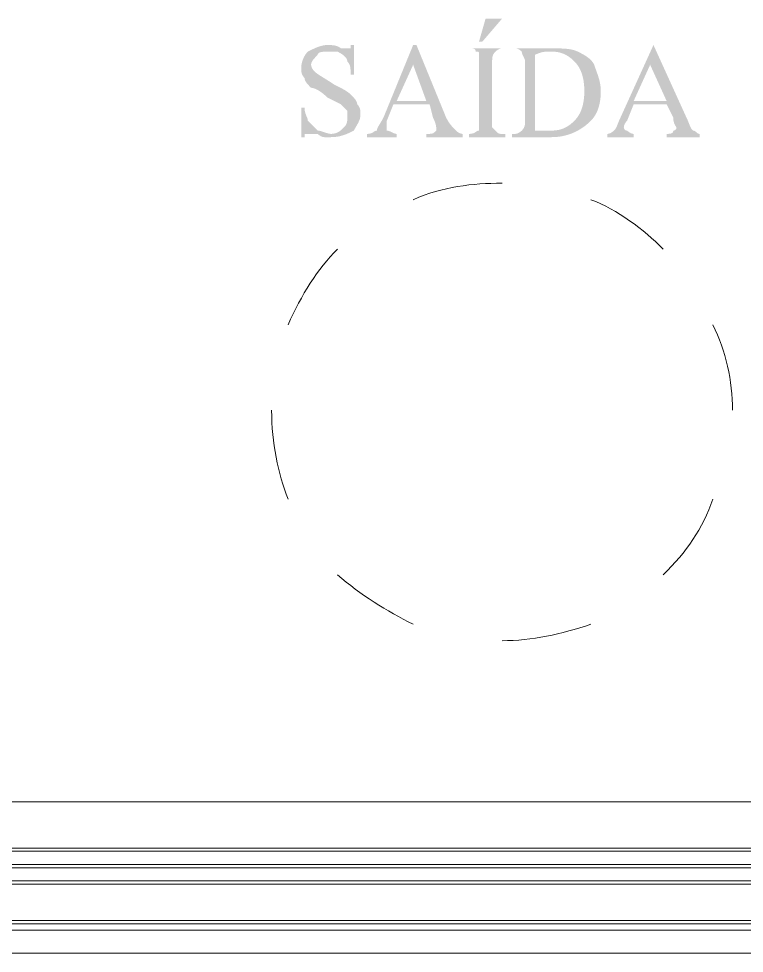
# Model space of a CAD drawing. Header units: metres. Extents: x 2999 to 3164, y 1641 to 1678.
# Drawn here: x 3008.6971 to 3009.0392, y 1655.2108 to 1655.6516 of the extents above; entities that cross this region are included whole.
import ezdxf

# ---------------------------------------------------------------- set-up
doc = ezdxf.new("R2010")
doc.units = ezdxf.units.M

msp = doc.modelspace()

# ---------------------------------------------------------------- hatches: boundary and pattern name
at = {"true_color": 0x000007}
h = msp.add_hatch(color=7, dxfattribs=at)
h.paths.add_polyline_path([(3008.85511, 1655.63919), (3008.85511, 1655.62522), (3008.85356, 1655.62522), (3008.85356, 1655.62522), (3008.85356, 1655.6256), (3008.85356, 1655.62596), (3008.85355, 1655.62631), (3008.85355, 1655.62665), (3008.85354, 1655.62697), (3008.85353, 1655.62728), (3008.85352, 1655.62758), (3008.8535, 1655.62786), (3008.85347, 1655.62814), (3008.85344, 1655.6284), (3008.85341, 1655.62866), (3008.85336, 1655.62891), (3008.85331, 1655.62914), (3008.85325, 1655.62938), (3008.85318, 1655.6296), (3008.8531, 1655.62982), (3008.85301, 1655.63003), (3008.8529, 1655.63024), (3008.85279, 1655.63044), (3008.85266, 1655.63064), (3008.85252, 1655.63084), (3008.85236, 1655.63104), (3008.85219, 1655.63123), (3008.852, 1655.63143), (3008.852, 1655.63143), (3008.852, 1655.63162), (3008.85197, 1655.63182), (3008.85193, 1655.63201), (3008.85188, 1655.6322), (3008.8518, 1655.6324), (3008.85171, 1655.63259), (3008.85161, 1655.63279), (3008.85149, 1655.63298), (3008.85135, 1655.63317), (3008.8512, 1655.63337), (3008.85103, 1655.63356), (3008.85084, 1655.63376), (3008.85064, 1655.63395), (3008.85042, 1655.63414), (3008.85019, 1655.63434), (3008.84994, 1655.63453), (3008.84967, 1655.63473), (3008.84939, 1655.63492), (3008.84909, 1655.63511), (3008.84877, 1655.63531), (3008.84844, 1655.6355), (3008.84809, 1655.6357), (3008.84773, 1655.63589), (3008.84735, 1655.63608), (3008.84716, 1655.63608), (3008.84696, 1655.63608), (3008.84677, 1655.63608), (3008.84657, 1655.63608), (3008.84638, 1655.63608), (3008.84619, 1655.63608), (3008.84599, 1655.63608), (3008.8458, 1655.63608), (3008.8456, 1655.63608), (3008.84541, 1655.63608), (3008.84522, 1655.63608), (3008.84502, 1655.63608), (3008.84483, 1655.63608), (3008.84463, 1655.63608), (3008.84444, 1655.63608), (3008.84425, 1655.63608), (3008.84405, 1655.63608), (3008.84386, 1655.63608), (3008.84366, 1655.63608), (3008.84347, 1655.63608), (3008.84328, 1655.63608), (3008.84308, 1655.63608), (3008.84289, 1655.63608), (3008.84269, 1655.63608), (3008.84249, 1655.63608), (3008.84228, 1655.63608), (3008.84205, 1655.63608), (3008.84181, 1655.63608), (3008.84156, 1655.63607), (3008.84131, 1655.63606), (3008.84105, 1655.63604), (3008.8408, 1655.63603), (3008.84054, 1655.636), (3008.84028, 1655.63597), (3008.84003, 1655.63593), (3008.83978, 1655.63589), (3008.83955, 1655.63584), (3008.83932, 1655.63578), (3008.8391, 1655.6357), (3008.8389, 1655.63562), (3008.83871, 1655.63553), (3008.83855, 1655.63543), (3008.8384, 1655.63531), (3008.83827, 1655.63519), (3008.83817, 1655.63504), (3008.8381, 1655.63489), (3008.83805, 1655.63472), (3008.83804, 1655.63453), (3008.83784, 1655.63434), (3008.83765, 1655.63414), (3008.83746, 1655.63395), (3008.83727, 1655.63376), (3008.83708, 1655.63356), (3008.8369, 1655.63337), (3008.83672, 1655.63317), (3008.83654, 1655.63298), (3008.83637, 1655.63279), (3008.83621, 1655.63259), (3008.83605, 1655.6324), (3008.8359, 1655.6322), (3008.83576, 1655.63201), (3008.83563, 1655.63182), (3008.83551, 1655.63162), (3008.83539, 1655.63143), (3008.83529, 1655.63123), (3008.8352, 1655.63104), (3008.83512, 1655.63085), (3008.83506, 1655.63065), (3008.835, 1655.63046), (3008.83496, 1655.63026), (3008.83494, 1655.63007), (3008.83493, 1655.62988), (3008.83493, 1655.62987), (3008.83493, 1655.62984), (3008.83494, 1655.62981), (3008.83494, 1655.62975), (3008.83495, 1655.62969), (3008.83496, 1655.62961), (3008.83497, 1655.62952), (3008.83499, 1655.62942), (3008.83502, 1655.6293), (3008.83505, 1655.62918), (3008.83508, 1655.62905), (3008.83513, 1655.62891), (3008.83518, 1655.62876), (3008.83524, 1655.6286), (3008.83531, 1655.62844), (3008.83539, 1655.62827), (3008.83549, 1655.62809), (3008.83559, 1655.62791), (3008.8357, 1655.62773), (3008.83583, 1655.62754), (3008.83597, 1655.62735), (3008.83613, 1655.62716), (3008.8363, 1655.62697), (3008.83649, 1655.62677), (3008.83669, 1655.62658), (3008.83691, 1655.62638), (3008.83714, 1655.62619), (3008.83739, 1655.62599), (3008.83766, 1655.62579), (3008.83794, 1655.62558), (3008.83824, 1655.62538), (3008.83855, 1655.62516), (3008.83889, 1655.62494), (3008.83923, 1655.62472), (3008.8396, 1655.62449), (3008.83998, 1655.62425), (3008.84037, 1655.624), (3008.84079, 1655.62375), (3008.84121, 1655.62348), (3008.84166, 1655.62321), (3008.84212, 1655.62292), (3008.8426, 1655.62262), (3008.84309, 1655.62232), (3008.8436, 1655.62199), (3008.84412, 1655.62166), (3008.84467, 1655.62131), (3008.84522, 1655.62094), (3008.8458, 1655.62056), (3008.84618, 1655.62037), (3008.84657, 1655.62018), (3008.84696, 1655.61998), (3008.84734, 1655.61979), (3008.84772, 1655.61959), (3008.8481, 1655.6194), (3008.84847, 1655.61921), (3008.84884, 1655.61901), (3008.84921, 1655.61882), (3008.84956, 1655.61862), (3008.84992, 1655.61843), (3008.85026, 1655.61824), (3008.85059, 1655.61804), (3008.85092, 1655.61785), (3008.85124, 1655.61765), (3008.85155, 1655.61746), (3008.85184, 1655.61727), (3008.85213, 1655.61707), (3008.8524, 1655.61688), (3008.85266, 1655.61668), (3008.85291, 1655.61649), (3008.85314, 1655.6163), (3008.85335, 1655.6161), (3008.85356, 1655.61591), (3008.85375, 1655.61571), (3008.85394, 1655.61552), (3008.85414, 1655.61533), (3008.85433, 1655.61513), (3008.85451, 1655.61494), (3008.8547, 1655.61474), (3008.85488, 1655.61455), (3008.85505, 1655.61436), (3008.85522, 1655.61416), (3008.85538, 1655.61397), (3008.85554, 1655.61377), (3008.85569, 1655.61358), (3008.85583, 1655.61339), (3008.85596, 1655.61319), (3008.85609, 1655.613), (3008.8562, 1655.6128), (3008.8563, 1655.61261), (3008.85639, 1655.61242), (3008.85647, 1655.61222), (3008.85654, 1655.61203), (3008.85659, 1655.61183), (3008.85663, 1655.61164), (3008.85665, 1655.61145), (3008.85666, 1655.61125), (3008.85685, 1655.61106), (3008.85702, 1655.61086), (3008.85717, 1655.61067), (3008.85731, 1655.61048), (3008.85744, 1655.61028), (3008.85756, 1655.61009), (3008.85766, 1655.60989), (3008.85775, 1655.6097), (3008.85783, 1655.60951), (3008.8579, 1655.60931), (3008.85797, 1655.60912), (3008.85802, 1655.60892), (3008.85806, 1655.60873), (3008.8581, 1655.60854), (3008.85813, 1655.60834), (3008.85816, 1655.60815), (3008.85817, 1655.60795), (3008.85819, 1655.60776), (3008.8582, 1655.60757), (3008.85821, 1655.60737), (3008.85821, 1655.60718), (3008.85821, 1655.60698), (3008.85821, 1655.60679), (3008.85821, 1655.6066), (3008.8582, 1655.60622), (3008.85818, 1655.60585), (3008.85814, 1655.6055), (3008.85809, 1655.60516), (3008.85802, 1655.60483), (3008.85795, 1655.60451), (3008.85786, 1655.6042), (3008.85775, 1655.60389), (3008.85764, 1655.6036), (3008.85752, 1655.6033), (3008.85738, 1655.60301), (3008.85724, 1655.60272), (3008.85709, 1655.60243), (3008.85694, 1655.60213), (3008.85677, 1655.60184), (3008.8566, 1655.60154), (3008.85643, 1655.60123), (3008.85625, 1655.60092), (3008.85606, 1655.6006), (3008.85588, 1655.60027), (3008.85569, 1655.59993), (3008.8555, 1655.59958), (3008.8553, 1655.59922), (3008.85511, 1655.59884), (3008.85472, 1655.59864), (3008.85433, 1655.59845), (3008.85394, 1655.59826), (3008.85355, 1655.59807), (3008.85315, 1655.59788), (3008.85276, 1655.5977), (3008.85235, 1655.59752), (3008.85195, 1655.59734), (3008.85154, 1655.59717), (3008.85112, 1655.59701), (3008.85069, 1655.59685), (3008.85026, 1655.5967), (3008.84982, 1655.59656), (3008.84937, 1655.59643), (3008.84891, 1655.59631), (3008.84844, 1655.59619), (3008.84796, 1655.59609), (3008.84747, 1655.596), (3008.84697, 1655.59592), (3008.84645, 1655.59585), (3008.84592, 1655.5958), (3008.84538, 1655.59576), (3008.84482, 1655.59574), (3008.84425, 1655.59573), (3008.84424, 1655.59573), (3008.84421, 1655.59573), (3008.84418, 1655.59573), (3008.84412, 1655.59573), (3008.84406, 1655.59573), (3008.84398, 1655.59573), (3008.84389, 1655.59573), (3008.84379, 1655.59573), (3008.84367, 1655.59573), (3008.84355, 1655.59573), (3008.84342, 1655.59573), (3008.84328, 1655.59573), (3008.84313, 1655.59573), (3008.84297, 1655.59573), (3008.84281, 1655.59573), (3008.84264, 1655.59573), (3008.84246, 1655.59573), (3008.84228, 1655.59573), (3008.8421, 1655.59573), (3008.84191, 1655.59573), (3008.84172, 1655.59573), (3008.84153, 1655.59573), (3008.84134, 1655.59573), (3008.84114, 1655.59573), (3008.84113, 1655.59573), (3008.84111, 1655.59573), (3008.84107, 1655.59574), (3008.84102, 1655.59574), (3008.84095, 1655.59575), (3008.84087, 1655.59576), (3008.84078, 1655.59577), (3008.84068, 1655.59579), (3008.84057, 1655.59581), (3008.84045, 1655.59584), (3008.84031, 1655.59588), (3008.84017, 1655.59593), (3008.84002, 1655.59598), (3008.83987, 1655.59604), (3008.8397, 1655.59611), (3008.83953, 1655.59619), (3008.83936, 1655.59628), (3008.83918, 1655.59639), (3008.83899, 1655.5965), (3008.83881, 1655.59663), (3008.83862, 1655.59677), (3008.83842, 1655.59693), (3008.83823, 1655.5971), (3008.83804, 1655.59728), (3008.83767, 1655.59728), (3008.83732, 1655.59728), (3008.83701, 1655.59728), (3008.83672, 1655.59728), (3008.83646, 1655.59728), (3008.83622, 1655.59728), (3008.836, 1655.59728), (3008.8358, 1655.59728), (3008.83561, 1655.59728), (3008.83544, 1655.59728), (3008.83528, 1655.59728), (3008.83513, 1655.59728), (3008.83499, 1655.59728), (3008.83485, 1655.59728), (3008.83472, 1655.59728), (3008.83459, 1655.59728), (3008.83446, 1655.59728), (3008.83433, 1655.59728), (3008.83419, 1655.59728), (3008.83405, 1655.59728), (3008.8339, 1655.59728), (3008.83374, 1655.59728), (3008.83357, 1655.59728), (3008.83338, 1655.59728), (3008.83338, 1655.59728), (3008.83338, 1655.59728), (3008.83338, 1655.59728), (3008.83337, 1655.59728), (3008.83337, 1655.59728), (3008.83336, 1655.59728), (3008.83334, 1655.59728), (3008.83332, 1655.59728), (3008.8333, 1655.59728), (3008.83327, 1655.59728), (3008.83323, 1655.59728), (3008.83319, 1655.59728), (3008.83313, 1655.59728), (3008.83307, 1655.59728), (3008.833, 1655.59728), (3008.83292, 1655.59728), (3008.83283, 1655.59728), (3008.83273, 1655.59728), (3008.83261, 1655.59728), (3008.83248, 1655.59728), (3008.83234, 1655.59728), (3008.83219, 1655.59728), (3008.83202, 1655.59728), (3008.83183, 1655.59728), (3008.83183, 1655.59728), (3008.83183, 1655.59725), (3008.83183, 1655.59722), (3008.83183, 1655.59717), (3008.83183, 1655.59711), (3008.83183, 1655.59704), (3008.83183, 1655.59697), (3008.83183, 1655.59688), (3008.83183, 1655.59679), (3008.83183, 1655.5967), (3008.83183, 1655.59661), (3008.83183, 1655.59651), (3008.83183, 1655.59641), (3008.83183, 1655.59632), (3008.83183, 1655.59622), (3008.83183, 1655.59613), (3008.83183, 1655.59605), (3008.83183, 1655.59598), (3008.83183, 1655.59591), (3008.83183, 1655.59585), (3008.83183, 1655.5958), (3008.83183, 1655.59576), (3008.83183, 1655.59574), (3008.83183, 1655.59573), (3008.83028, 1655.59573), (3008.83028, 1655.6097), (3008.83183, 1655.6097), (3008.83183, 1655.6097), (3008.83184, 1655.60932), (3008.83186, 1655.60896), (3008.8319, 1655.60861), (3008.83194, 1655.60827), (3008.832, 1655.60795), (3008.83207, 1655.60764), (3008.83215, 1655.60734), (3008.83223, 1655.60706), (3008.83232, 1655.60678), (3008.83241, 1655.60652), (3008.83251, 1655.60626), (3008.83261, 1655.60601), (3008.8327, 1655.60578), (3008.8328, 1655.60554), (3008.83289, 1655.60532), (3008.83298, 1655.6051), (3008.83306, 1655.60489), (3008.83314, 1655.60468), (3008.83321, 1655.60448), (3008.83327, 1655.60428), (3008.83331, 1655.60408), (3008.83335, 1655.60388), (3008.83337, 1655.60369), (3008.83338, 1655.60349), (3008.83338, 1655.60349), (3008.83358, 1655.6033), (3008.83377, 1655.6031), (3008.83396, 1655.60291), (3008.83416, 1655.60272), (3008.83435, 1655.60252), (3008.83455, 1655.60233), (3008.83474, 1655.60213), (3008.83493, 1655.60194), (3008.83513, 1655.60175), (3008.83532, 1655.60155), (3008.83552, 1655.60136), (3008.83571, 1655.60116), (3008.8359, 1655.60097), (3008.8361, 1655.60078), (3008.83629, 1655.60058), (3008.83649, 1655.60039), (3008.83668, 1655.60019), (3008.83687, 1655.6), (3008.83707, 1655.59981), (3008.83726, 1655.59961), (3008.83746, 1655.59942), (3008.83765, 1655.59922), (3008.83784, 1655.59903), (3008.83804, 1655.59884), (3008.83824, 1655.59883), (3008.83846, 1655.59881), (3008.83869, 1655.59877), (3008.83893, 1655.59872), (3008.83918, 1655.59866), (3008.83944, 1655.59859), (3008.83971, 1655.59852), (3008.83999, 1655.59843), (3008.84027, 1655.59835), (3008.84056, 1655.59825), (3008.84085, 1655.59816), (3008.84114, 1655.59806), (3008.84143, 1655.59796), (3008.84172, 1655.59787), (3008.84201, 1655.59778), (3008.84229, 1655.59769), (3008.84257, 1655.5976), (3008.84284, 1655.59753), (3008.8431, 1655.59746), (3008.84335, 1655.5974), (3008.8436, 1655.59735), (3008.84383, 1655.59732), (3008.84404, 1655.59729), (3008.84425, 1655.59728), (3008.84463, 1655.59729), (3008.84499, 1655.59732), (3008.84534, 1655.59735), (3008.84567, 1655.59741), (3008.846, 1655.59747), (3008.84631, 1655.59755), (3008.8466, 1655.59764), (3008.84689, 1655.59774), (3008.84716, 1655.59786), (3008.84743, 1655.59798), (3008.84768, 1655.59811), (3008.84793, 1655.59825), (3008.84817, 1655.5984), (3008.8484, 1655.59856), (3008.84863, 1655.59872), (3008.84884, 1655.59889), (3008.84906, 1655.59907), (3008.84926, 1655.59925), (3008.84947, 1655.59943), (3008.84967, 1655.59962), (3008.84987, 1655.59981), (3008.85006, 1655.6), (3008.85026, 1655.60019), (3008.85045, 1655.60039), (3008.85064, 1655.60058), (3008.85081, 1655.60078), (3008.85097, 1655.60097), (3008.85111, 1655.60116), (3008.85123, 1655.60136), (3008.85135, 1655.60155), (3008.85145, 1655.60175), (3008.85155, 1655.60194), (3008.85163, 1655.60213), (3008.8517, 1655.60233), (3008.85176, 1655.60252), (3008.85181, 1655.60272), (3008.85186, 1655.60291), (3008.85189, 1655.6031), (3008.85192, 1655.6033), (3008.85195, 1655.60349), (3008.85197, 1655.60369), (3008.85198, 1655.60388), (3008.85199, 1655.60407), (3008.852, 1655.60427), (3008.852, 1655.60446), (3008.852, 1655.60466), (3008.852, 1655.60485), (3008.852, 1655.60504), (3008.852, 1655.60523), (3008.852, 1655.6054), (3008.852, 1655.60556), (3008.852, 1655.60571), (3008.852, 1655.60584), (3008.852, 1655.60597), (3008.852, 1655.60608), (3008.852, 1655.60619), (3008.852, 1655.6063), (3008.852, 1655.6064), (3008.852, 1655.6065), (3008.852, 1655.6066), (3008.852, 1655.60669), (3008.852, 1655.60679), (3008.852, 1655.60689), (3008.852, 1655.607), (3008.852, 1655.60711), (3008.852, 1655.60723), (3008.852, 1655.60735), (3008.852, 1655.60749), (3008.852, 1655.60763), (3008.852, 1655.60779), (3008.852, 1655.60796), (3008.852, 1655.60815), (3008.85182, 1655.60833), (3008.85165, 1655.60851), (3008.85149, 1655.60866), (3008.85134, 1655.60881), (3008.85121, 1655.60894), (3008.85108, 1655.60907), (3008.85097, 1655.60919), (3008.85086, 1655.6093), (3008.85075, 1655.6094), (3008.85065, 1655.6095), (3008.85055, 1655.6096), (3008.85045, 1655.6097), (3008.85036, 1655.6098), (3008.85026, 1655.6099), (3008.85016, 1655.61), (3008.85005, 1655.6101), (3008.84994, 1655.61021), (3008.84982, 1655.61033), (3008.8497, 1655.61046), (3008.84956, 1655.61059), (3008.84942, 1655.61074), (3008.84926, 1655.61089), (3008.84909, 1655.61107), (3008.8489, 1655.61125), (3008.84889, 1655.61126), (3008.84884, 1655.61128), (3008.84876, 1655.61132), (3008.84866, 1655.61137), (3008.84852, 1655.61144), (3008.84837, 1655.61152), (3008.84819, 1655.61161), (3008.84798, 1655.61171), (3008.84776, 1655.61182), (3008.84751, 1655.61195), (3008.84724, 1655.61208), (3008.84696, 1655.61222), (3008.84666, 1655.61237), (3008.84635, 1655.61253), (3008.84602, 1655.61269), (3008.84568, 1655.61286), (3008.84533, 1655.61304), (3008.84497, 1655.61322), (3008.84461, 1655.6134), (3008.84423, 1655.61359), (3008.84385, 1655.61378), (3008.84347, 1655.61397), (3008.84308, 1655.61416), (3008.84269, 1655.61436), (3008.84231, 1655.61474), (3008.84192, 1655.6151), (3008.84153, 1655.61545), (3008.84115, 1655.61578), (3008.84077, 1655.61609), (3008.84039, 1655.61639), (3008.84002, 1655.61668), (3008.83965, 1655.61694), (3008.83928, 1655.61719), (3008.83893, 1655.61743), (3008.83857, 1655.61765), (3008.83823, 1655.61785), (3008.8379, 1655.61803), (3008.83757, 1655.6182), (3008.83725, 1655.61836), (3008.83695, 1655.61849), (3008.83665, 1655.61862), (3008.83636, 1655.61872), (3008.83609, 1655.61881), (3008.83583, 1655.61888), (3008.83559, 1655.61894), (3008.83535, 1655.61898), (3008.83514, 1655.619), (3008.83493, 1655.61901), (3008.83474, 1655.61921), (3008.83455, 1655.6194), (3008.83435, 1655.61959), (3008.83416, 1655.61979), (3008.83398, 1655.61998), (3008.83379, 1655.62018), (3008.83361, 1655.62037), (3008.83344, 1655.62056), (3008.83327, 1655.62076), (3008.83311, 1655.62095), (3008.83295, 1655.62115), (3008.8328, 1655.62134), (3008.83266, 1655.62153), (3008.83253, 1655.62173), (3008.8324, 1655.62192), (3008.83229, 1655.62212), (3008.83219, 1655.62231), (3008.8321, 1655.6225), (3008.83202, 1655.6227), (3008.83195, 1655.62289), (3008.8319, 1655.62309), (3008.83186, 1655.62328), (3008.83184, 1655.62347), (3008.83183, 1655.62367), (3008.83164, 1655.62386), (3008.83147, 1655.62406), (3008.83132, 1655.62425), (3008.83118, 1655.62444), (3008.83105, 1655.62464), (3008.83093, 1655.62483), (3008.83083, 1655.62503), (3008.83074, 1655.62522), (3008.83066, 1655.62541), (3008.83059, 1655.62561), (3008.83052, 1655.6258), (3008.83047, 1655.626), (3008.83043, 1655.62619), (3008.83039, 1655.62638), (3008.83036, 1655.62658), (3008.83034, 1655.62677), (3008.83032, 1655.62697), (3008.8303, 1655.62716), (3008.83029, 1655.62735), (3008.83028, 1655.62755), (3008.83028, 1655.62774), (3008.83028, 1655.62794), (3008.83028, 1655.62813), (3008.83028, 1655.62832), (3008.83029, 1655.62871), (3008.83031, 1655.6291), (3008.83035, 1655.62948), (3008.8304, 1655.62987), (3008.83047, 1655.63025), (3008.83054, 1655.63063), (3008.83064, 1655.631), (3008.83074, 1655.63137), (3008.83085, 1655.63173), (3008.83097, 1655.63209), (3008.83111, 1655.63244), (3008.83125, 1655.63279), (3008.8314, 1655.63312), (3008.83155, 1655.63345), (3008.83172, 1655.63376), (3008.83189, 1655.63407), (3008.83206, 1655.63437), (3008.83224, 1655.63465), (3008.83243, 1655.63493), (3008.83261, 1655.63519), (3008.8328, 1655.63543), (3008.83299, 1655.63566), (3008.83319, 1655.63588), (3008.83338, 1655.63608), (3008.83377, 1655.63628), (3008.83416, 1655.63647), (3008.83455, 1655.63666), (3008.83493, 1655.63685), (3008.83532, 1655.63704), (3008.83571, 1655.63722), (3008.8361, 1655.6374), (3008.83649, 1655.63758), (3008.83687, 1655.63775), (3008.83726, 1655.63791), (3008.83765, 1655.63807), (3008.83804, 1655.63822), (3008.83843, 1655.63836), (3008.83881, 1655.63849), (3008.8392, 1655.63861), (3008.83959, 1655.63873), (3008.83998, 1655.63883), (3008.84037, 1655.63892), (3008.84075, 1655.639), (3008.84114, 1655.63906), (3008.84153, 1655.63912), (3008.84192, 1655.63916), (3008.84231, 1655.63918), (3008.84269, 1655.63919), (3008.8429, 1655.63919), (3008.84311, 1655.63919), (3008.84334, 1655.63918), (3008.84358, 1655.63918), (3008.84384, 1655.63917), (3008.8441, 1655.63916), (3008.84437, 1655.63915), (3008.84465, 1655.63913), (3008.84493, 1655.63911), (3008.84522, 1655.63907), (3008.84551, 1655.63904), (3008.8458, 1655.63899), (3008.84609, 1655.63894), (3008.84638, 1655.63888), (3008.84666, 1655.63881), (3008.84695, 1655.63873), (3008.84722, 1655.63864), (3008.84749, 1655.63853), (3008.84776, 1655.63842), (3008.84801, 1655.63829), (3008.84825, 1655.63815), (3008.84848, 1655.63799), (3008.8487, 1655.63782), (3008.8489, 1655.63764), (3008.84909, 1655.63764), (3008.84929, 1655.63764), (3008.84948, 1655.63764), (3008.84967, 1655.63764), (3008.84986, 1655.63764), (3008.85004, 1655.63764), (3008.85022, 1655.63764), (3008.8504, 1655.63764), (3008.85057, 1655.63764), (3008.85073, 1655.63764), (3008.85089, 1655.63764), (3008.85103, 1655.63764), (3008.85118, 1655.63764), (3008.85131, 1655.63764), (3008.85143, 1655.63764), (3008.85155, 1655.63764), (3008.85165, 1655.63764), (3008.85174, 1655.63764), (3008.85182, 1655.63764), (3008.85188, 1655.63764), (3008.85194, 1655.63764), (3008.85197, 1655.63764), (3008.852, 1655.63764), (3008.852, 1655.63764), (3008.85201, 1655.63764), (3008.85204, 1655.63764), (3008.85207, 1655.63764), (3008.85212, 1655.63764), (3008.85218, 1655.63764), (3008.85225, 1655.63764), (3008.85232, 1655.63764), (3008.85241, 1655.63764), (3008.8525, 1655.63764), (3008.85259, 1655.63764), (3008.85268, 1655.63764), (3008.85278, 1655.63764), (3008.85288, 1655.63764), (3008.85297, 1655.63764), (3008.85307, 1655.63764), (3008.85315, 1655.63764), (3008.85324, 1655.63764), (3008.85331, 1655.63764), (3008.85338, 1655.63764), (3008.85344, 1655.63764), (3008.85349, 1655.63764), (3008.85353, 1655.63764), (3008.85355, 1655.63764), (3008.85356, 1655.63764), (3008.85356, 1655.63764), (3008.85356, 1655.63764), (3008.85356, 1655.63764), (3008.85356, 1655.63764), (3008.85356, 1655.63765), (3008.85356, 1655.63766), (3008.85356, 1655.63767), (3008.85356, 1655.63769), (3008.85356, 1655.63772), (3008.85356, 1655.63775), (3008.85356, 1655.63778), (3008.85356, 1655.63783), (3008.85356, 1655.63788), (3008.85356, 1655.63794), (3008.85356, 1655.63801), (3008.85356, 1655.63809), (3008.85356, 1655.63819), (3008.85356, 1655.63829), (3008.85356, 1655.63841), (3008.85356, 1655.63853), (3008.85356, 1655.63867), (3008.85356, 1655.63883), (3008.85356, 1655.639), (3008.85356, 1655.63919), (3008.85511, 1655.63919), (3008.85356, 1655.63919)])
h.paths.add_polyline_path([(3008.8908, 1655.61125), (3008.87373, 1655.61125), (3008.87063, 1655.60349), (3008.87063, 1655.60349), (3008.87063, 1655.6033), (3008.87063, 1655.60311), (3008.87063, 1655.60291), (3008.87063, 1655.60272), (3008.87063, 1655.60254), (3008.87063, 1655.60235), (3008.87063, 1655.60217), (3008.87063, 1655.602), (3008.87063, 1655.60183), (3008.87063, 1655.60166), (3008.87063, 1655.60151), (3008.87063, 1655.60136), (3008.87063, 1655.60122), (3008.87063, 1655.60108), (3008.87063, 1655.60096), (3008.87063, 1655.60085), (3008.87063, 1655.60075), (3008.87063, 1655.60066), (3008.87063, 1655.60058), (3008.87063, 1655.60051), (3008.87063, 1655.60046), (3008.87063, 1655.60042), (3008.87063, 1655.6004), (3008.87063, 1655.60039), (3008.87063, 1655.60039), (3008.87063, 1655.60038), (3008.87063, 1655.60036), (3008.87063, 1655.60032), (3008.87063, 1655.60027), (3008.87063, 1655.60021), (3008.87063, 1655.60015), (3008.87063, 1655.60007), (3008.87063, 1655.59999), (3008.87063, 1655.5999), (3008.87063, 1655.5998), (3008.87063, 1655.59971), (3008.87063, 1655.59961), (3008.87063, 1655.59952), (3008.87063, 1655.59942), (3008.87063, 1655.59933), (3008.87063, 1655.59924), (3008.87063, 1655.59916), (3008.87063, 1655.59908), (3008.87063, 1655.59901), (3008.87063, 1655.59895), (3008.87063, 1655.5989), (3008.87063, 1655.59887), (3008.87063, 1655.59884), (3008.87063, 1655.59884), (3008.87082, 1655.59883), (3008.87102, 1655.59881), (3008.87121, 1655.59877), (3008.8714, 1655.59872), (3008.8716, 1655.59866), (3008.87179, 1655.59859), (3008.87199, 1655.59852), (3008.87218, 1655.59843), (3008.87237, 1655.59835), (3008.87257, 1655.59825), (3008.87276, 1655.59816), (3008.87296, 1655.59806), (3008.87315, 1655.59796), (3008.87334, 1655.59787), (3008.87354, 1655.59778), (3008.87373, 1655.59769), (3008.87393, 1655.5976), (3008.87412, 1655.59753), (3008.87431, 1655.59746), (3008.87451, 1655.5974), (3008.8747, 1655.59735), (3008.8749, 1655.59732), (3008.87509, 1655.59729), (3008.87528, 1655.59728), (3008.87528, 1655.59573), (3008.86132, 1655.59573), (3008.86132, 1655.59728), (3008.86132, 1655.59728), (3008.86169, 1655.59729), (3008.86203, 1655.59732), (3008.86234, 1655.59735), (3008.86263, 1655.5974), (3008.86289, 1655.59746), (3008.86314, 1655.59753), (3008.86336, 1655.5976), (3008.86356, 1655.59769), (3008.86374, 1655.59778), (3008.86392, 1655.59787), (3008.86408, 1655.59796), (3008.86423, 1655.59806), (3008.86437, 1655.59816), (3008.8645, 1655.59825), (3008.86464, 1655.59835), (3008.86477, 1655.59843), (3008.86489, 1655.59852), (3008.86503, 1655.59859), (3008.86516, 1655.59866), (3008.8653, 1655.59872), (3008.86545, 1655.59877), (3008.86561, 1655.59881), (3008.86579, 1655.59883), (3008.86597, 1655.59884), (3008.86597, 1655.59884), (3008.86598, 1655.59903), (3008.866, 1655.59923), (3008.86604, 1655.59942), (3008.86609, 1655.59962), (3008.86616, 1655.59982), (3008.86624, 1655.60002), (3008.86633, 1655.60023), (3008.86643, 1655.60045), (3008.86655, 1655.60066), (3008.86667, 1655.60089), (3008.8668, 1655.60112), (3008.86694, 1655.60136), (3008.86709, 1655.60161), (3008.86725, 1655.60186), (3008.86741, 1655.60213), (3008.86758, 1655.6024), (3008.86776, 1655.60269), (3008.86794, 1655.60298), (3008.86812, 1655.60329), (3008.86831, 1655.60361), (3008.8685, 1655.60395), (3008.86869, 1655.6043), (3008.86888, 1655.60466), (3008.86908, 1655.60504), (3008.88304, 1655.63919), (3008.8846, 1655.63919), (3008.89856, 1655.60504), (3008.89856, 1655.60504), (3008.89876, 1655.60466), (3008.89895, 1655.6043), (3008.89915, 1655.60395), (3008.89934, 1655.60361), (3008.89953, 1655.60329), (3008.89973, 1655.60298), (3008.89992, 1655.60269), (3008.90012, 1655.6024), (3008.90031, 1655.60213), (3008.9005, 1655.60186), (3008.9007, 1655.60161), (3008.90089, 1655.60136), (3008.90109, 1655.60112), (3008.90128, 1655.60089), (3008.90147, 1655.60066), (3008.90167, 1655.60045), (3008.90186, 1655.60023), (3008.90206, 1655.60002), (3008.90225, 1655.59982), (3008.90244, 1655.59962), (3008.90264, 1655.59942), (3008.90283, 1655.59923), (3008.90303, 1655.59903), (3008.90322, 1655.59884), (3008.90322, 1655.59884), (3008.90323, 1655.59883), (3008.90325, 1655.59881), (3008.90329, 1655.59877), (3008.90334, 1655.59872), (3008.90341, 1655.59866), (3008.90349, 1655.59859), (3008.90358, 1655.59852), (3008.90368, 1655.59843), (3008.90379, 1655.59835), (3008.90392, 1655.59825), (3008.90405, 1655.59816), (3008.90419, 1655.59806), (3008.90434, 1655.59796), (3008.9045, 1655.59787), (3008.90466, 1655.59778), (3008.90483, 1655.59769), (3008.905, 1655.5976), (3008.90518, 1655.59753), (3008.90537, 1655.59746), (3008.90555, 1655.5974), (3008.90574, 1655.59735), (3008.90594, 1655.59732), (3008.90613, 1655.59729), (3008.90632, 1655.59728), (3008.90632, 1655.59573), (3008.88925, 1655.59573), (3008.88925, 1655.59728), (3008.88925, 1655.59728), (3008.88962, 1655.59728), (3008.88997, 1655.59729), (3008.89028, 1655.59729), (3008.89057, 1655.59729), (3008.89083, 1655.5973), (3008.89107, 1655.59731), (3008.89129, 1655.59732), (3008.89149, 1655.59734), (3008.89168, 1655.59737), (3008.89185, 1655.5974), (3008.89201, 1655.59743), (3008.89216, 1655.59748), (3008.8923, 1655.59753), (3008.89244, 1655.59759), (3008.89257, 1655.59766), (3008.8927, 1655.59774), (3008.89283, 1655.59784), (3008.89296, 1655.59794), (3008.8931, 1655.59805), (3008.89324, 1655.59818), (3008.89339, 1655.59832), (3008.89355, 1655.59848), (3008.89372, 1655.59865), (3008.89391, 1655.59884), (3008.89391, 1655.59884), (3008.89391, 1655.59884), (3008.89391, 1655.59884), (3008.89391, 1655.59884), (3008.89391, 1655.59884), (3008.89391, 1655.59885), (3008.89391, 1655.59886), (3008.89391, 1655.59887), (3008.89391, 1655.59889), (3008.89391, 1655.59892), (3008.89391, 1655.59895), (3008.89391, 1655.59899), (3008.89391, 1655.59903), (3008.89391, 1655.59908), (3008.89391, 1655.59914), (3008.89391, 1655.59922), (3008.89391, 1655.5993), (3008.89391, 1655.59939), (3008.89391, 1655.59949), (3008.89391, 1655.59961), (3008.89391, 1655.59973), (3008.89391, 1655.59988), (3008.89391, 1655.60003), (3008.89391, 1655.6002), (3008.89391, 1655.60039), (3008.89391, 1655.6004), (3008.89391, 1655.60042), (3008.8939, 1655.60046), (3008.8939, 1655.60052), (3008.89389, 1655.60059), (3008.89388, 1655.60068), (3008.89387, 1655.60078), (3008.89385, 1655.60091), (3008.89383, 1655.60104), (3008.8938, 1655.6012), (3008.89376, 1655.60137), (3008.89371, 1655.60155), (3008.89366, 1655.60175), (3008.8936, 1655.60197), (3008.89353, 1655.60221), (3008.89345, 1655.60246), (3008.89336, 1655.60272), (3008.89325, 1655.60301), (3008.89314, 1655.60331), (3008.89301, 1655.60362), (3008.89287, 1655.60395), (3008.89271, 1655.6043), (3008.89254, 1655.60466), (3008.89236, 1655.60504), (3008.8908, 1655.61125), (3008.89236, 1655.60504)])
h.paths.add_polyline_path([(3008.88925, 1655.6128), (3008.88304, 1655.62988), (3008.87528, 1655.6128), (3008.88925, 1655.6128), (3008.87528, 1655.6128)])
h.paths.add_polyline_path([(3008.9265, 1655.59728), (3008.9265, 1655.59573), (3008.90943, 1655.59573), (3008.90943, 1655.59728), (3008.90943, 1655.59728), (3008.9098, 1655.59729), (3008.91014, 1655.59732), (3008.91045, 1655.59735), (3008.91074, 1655.5974), (3008.911, 1655.59746), (3008.91125, 1655.59753), (3008.91147, 1655.5976), (3008.91167, 1655.59769), (3008.91185, 1655.59778), (3008.91203, 1655.59787), (3008.91219, 1655.59796), (3008.91234, 1655.59806), (3008.91248, 1655.59816), (3008.91261, 1655.59825), (3008.91275, 1655.59835), (3008.91288, 1655.59843), (3008.91301, 1655.59852), (3008.91314, 1655.59859), (3008.91327, 1655.59866), (3008.91341, 1655.59872), (3008.91356, 1655.59877), (3008.91372, 1655.59881), (3008.9139, 1655.59883), (3008.91408, 1655.59884), (3008.91408, 1655.59884), (3008.91408, 1655.59903), (3008.91408, 1655.59922), (3008.91408, 1655.59942), (3008.91408, 1655.59961), (3008.91408, 1655.59981), (3008.91408, 1655.6), (3008.91408, 1655.60019), (3008.91408, 1655.60039), (3008.91408, 1655.60058), (3008.91408, 1655.60078), (3008.91408, 1655.60097), (3008.91408, 1655.60116), (3008.91408, 1655.60136), (3008.91408, 1655.60155), (3008.91408, 1655.60175), (3008.91408, 1655.60194), (3008.91408, 1655.60213), (3008.91408, 1655.60233), (3008.91408, 1655.60252), (3008.91408, 1655.60272), (3008.91408, 1655.60291), (3008.91408, 1655.6031), (3008.91408, 1655.6033), (3008.91408, 1655.60349), (3008.91408, 1655.63143), (3008.91408, 1655.63143), (3008.91408, 1655.63162), (3008.91408, 1655.63181), (3008.91408, 1655.63201), (3008.91408, 1655.6322), (3008.91408, 1655.63238), (3008.91408, 1655.63257), (3008.91408, 1655.63275), (3008.91408, 1655.63292), (3008.91408, 1655.63309), (3008.91408, 1655.63326), (3008.91408, 1655.63341), (3008.91408, 1655.63356), (3008.91408, 1655.6337), (3008.91408, 1655.63384), (3008.91408, 1655.63396), (3008.91408, 1655.63407), (3008.91408, 1655.63417), (3008.91408, 1655.63426), (3008.91408, 1655.63434), (3008.91408, 1655.63441), (3008.91408, 1655.63446), (3008.91408, 1655.6345), (3008.91408, 1655.63452), (3008.91408, 1655.63453), (3008.91408, 1655.63453), (3008.91408, 1655.63472), (3008.91408, 1655.63489), (3008.91408, 1655.63504), (3008.91408, 1655.63519), (3008.91407, 1655.63531), (3008.91406, 1655.63543), (3008.91404, 1655.63553), (3008.91403, 1655.63562), (3008.914, 1655.6357), (3008.91397, 1655.63578), (3008.91393, 1655.63584), (3008.91389, 1655.63589), (3008.91384, 1655.63593), (3008.91377, 1655.63597), (3008.9137, 1655.636), (3008.91362, 1655.63603), (3008.91353, 1655.63604), (3008.91343, 1655.63606), (3008.91331, 1655.63607), (3008.91318, 1655.63608), (3008.91304, 1655.63608), (3008.91289, 1655.63608), (3008.91272, 1655.63608), (3008.91253, 1655.63608), (3008.91252, 1655.63627), (3008.9125, 1655.63644), (3008.91246, 1655.6366), (3008.91241, 1655.63674), (3008.91234, 1655.63687), (3008.91226, 1655.63698), (3008.91217, 1655.63708), (3008.91207, 1655.63718), (3008.91196, 1655.63726), (3008.91183, 1655.63733), (3008.9117, 1655.63739), (3008.91156, 1655.63744), (3008.91141, 1655.63749), (3008.91125, 1655.63752), (3008.91109, 1655.63755), (3008.91092, 1655.63758), (3008.91075, 1655.6376), (3008.91057, 1655.63761), (3008.91038, 1655.63762), (3008.9102, 1655.63763), (3008.91001, 1655.63763), (3008.90981, 1655.63763), (3008.90962, 1655.63764), (3008.90943, 1655.63764), (3008.9265, 1655.63764), (3008.92495, 1655.63764), (3008.92495, 1655.63764), (3008.92475, 1655.63763), (3008.92456, 1655.6376), (3008.92437, 1655.63757), (3008.92418, 1655.63752), (3008.92399, 1655.63746), (3008.92381, 1655.63739), (3008.92363, 1655.63732), (3008.92345, 1655.63723), (3008.92328, 1655.63714), (3008.92312, 1655.63705), (3008.92296, 1655.63696), (3008.92281, 1655.63686), (3008.92267, 1655.63676), (3008.92254, 1655.63667), (3008.92242, 1655.63657), (3008.9223, 1655.63649), (3008.9222, 1655.6364), (3008.92211, 1655.63633), (3008.92203, 1655.63626), (3008.92196, 1655.6362), (3008.92191, 1655.63615), (3008.92187, 1655.63611), (3008.92185, 1655.63609), (3008.92184, 1655.63608), (3008.92184, 1655.63608), (3008.92166, 1655.63589), (3008.92149, 1655.6357), (3008.92133, 1655.6355), (3008.92119, 1655.63531), (3008.92106, 1655.63511), (3008.92095, 1655.63492), (3008.92084, 1655.63473), (3008.92075, 1655.63453), (3008.92067, 1655.63434), (3008.9206, 1655.63414), (3008.92054, 1655.63395), (3008.92048, 1655.63376), (3008.92044, 1655.63356), (3008.9204, 1655.63337), (3008.92037, 1655.63317), (3008.92035, 1655.63298), (3008.92033, 1655.63279), (3008.92031, 1655.63259), (3008.9203, 1655.6324), (3008.9203, 1655.6322), (3008.92029, 1655.63201), (3008.92029, 1655.63182), (3008.92029, 1655.63162), (3008.92029, 1655.63143), (3008.92029, 1655.60349), (3008.92029, 1655.60349), (3008.92029, 1655.6033), (3008.92029, 1655.60311), (3008.92029, 1655.60291), (3008.92029, 1655.60272), (3008.92029, 1655.60254), (3008.92029, 1655.60235), (3008.92029, 1655.60217), (3008.92029, 1655.602), (3008.92029, 1655.60183), (3008.92029, 1655.60166), (3008.92029, 1655.60151), (3008.92029, 1655.60136), (3008.92029, 1655.60122), (3008.92029, 1655.60108), (3008.92029, 1655.60096), (3008.92029, 1655.60085), (3008.92029, 1655.60075), (3008.92029, 1655.60066), (3008.92029, 1655.60058), (3008.92029, 1655.60051), (3008.92029, 1655.60046), (3008.92029, 1655.60042), (3008.92029, 1655.6004), (3008.92029, 1655.60039), (3008.92029, 1655.60039), (3008.92048, 1655.6002), (3008.92065, 1655.60003), (3008.9208, 1655.59988), (3008.92094, 1655.59973), (3008.92107, 1655.59961), (3008.92119, 1655.59949), (3008.92129, 1655.59939), (3008.92138, 1655.5993), (3008.92146, 1655.59922), (3008.92153, 1655.59914), (3008.9216, 1655.59908), (3008.92165, 1655.59903), (3008.92169, 1655.59899), (3008.92173, 1655.59895), (3008.92176, 1655.59892), (3008.92179, 1655.59889), (3008.9218, 1655.59887), (3008.92182, 1655.59886), (3008.92183, 1655.59885), (3008.92184, 1655.59884), (3008.92184, 1655.59884), (3008.92184, 1655.59884), (3008.92184, 1655.59884), (3008.92184, 1655.59884), (3008.92203, 1655.59865), (3008.9222, 1655.59848), (3008.92236, 1655.59832), (3008.9225, 1655.59818), (3008.92264, 1655.59805), (3008.92276, 1655.59794), (3008.92288, 1655.59784), (3008.92299, 1655.59774), (3008.9231, 1655.59766), (3008.9232, 1655.59759), (3008.9233, 1655.59753), (3008.92339, 1655.59748), (3008.92349, 1655.59743), (3008.92359, 1655.5974), (3008.92369, 1655.59737), (3008.9238, 1655.59734), (3008.92391, 1655.59732), (3008.92402, 1655.59731), (3008.92415, 1655.5973), (3008.92429, 1655.59729), (3008.92443, 1655.59729), (3008.92459, 1655.59729), (3008.92476, 1655.59728), (3008.92495, 1655.59728), (3008.9265, 1655.59728), (3008.92495, 1655.59728)])
h.paths.add_polyline_path([(3008.92495, 1655.6516), (3008.91563, 1655.64074), (3008.91408, 1655.64074), (3008.91719, 1655.6516), (3008.92495, 1655.6516), (3008.91719, 1655.6516)])
h.paths.add_polyline_path([(3008.9296, 1655.59573), (3008.9296, 1655.59728), (3008.93115, 1655.59728), (3008.93115, 1655.59728), (3008.93135, 1655.59729), (3008.93154, 1655.59732), (3008.93173, 1655.59735), (3008.93192, 1655.5974), (3008.93211, 1655.59746), (3008.93229, 1655.59753), (3008.93247, 1655.5976), (3008.93265, 1655.59769), (3008.93282, 1655.59778), (3008.93298, 1655.59787), (3008.93314, 1655.59796), (3008.93329, 1655.59806), (3008.93343, 1655.59816), (3008.93356, 1655.59825), (3008.93369, 1655.59835), (3008.9338, 1655.59843), (3008.9339, 1655.59852), (3008.93399, 1655.59859), (3008.93407, 1655.59866), (3008.93414, 1655.59872), (3008.93419, 1655.59877), (3008.93423, 1655.59881), (3008.93425, 1655.59883), (3008.93426, 1655.59884), (3008.93426, 1655.59884), (3008.93444, 1655.59903), (3008.93461, 1655.59922), (3008.93477, 1655.59942), (3008.93491, 1655.59961), (3008.93504, 1655.59981), (3008.93516, 1655.6), (3008.93526, 1655.60019), (3008.93535, 1655.60039), (3008.93543, 1655.60058), (3008.9355, 1655.60078), (3008.93556, 1655.60097), (3008.93562, 1655.60116), (3008.93566, 1655.60136), (3008.9357, 1655.60155), (3008.93573, 1655.60175), (3008.93575, 1655.60194), (3008.93577, 1655.60213), (3008.93579, 1655.60233), (3008.9358, 1655.60252), (3008.9358, 1655.60272), (3008.93581, 1655.60291), (3008.93581, 1655.6031), (3008.93581, 1655.6033), (3008.93581, 1655.60349), (3008.93581, 1655.63143), (3008.93581, 1655.63143), (3008.9358, 1655.63162), (3008.93578, 1655.63182), (3008.93574, 1655.63201), (3008.9357, 1655.6322), (3008.93564, 1655.6324), (3008.93557, 1655.63259), (3008.93549, 1655.63279), (3008.93541, 1655.63298), (3008.93532, 1655.63317), (3008.93523, 1655.63337), (3008.93513, 1655.63356), (3008.93503, 1655.63376), (3008.93494, 1655.63395), (3008.93484, 1655.63414), (3008.93475, 1655.63434), (3008.93466, 1655.63453), (3008.93458, 1655.63473), (3008.9345, 1655.63492), (3008.93443, 1655.63511), (3008.93437, 1655.63531), (3008.93432, 1655.6355), (3008.93429, 1655.6357), (3008.93427, 1655.63589), (3008.93426, 1655.63608), (3008.93426, 1655.63608), (3008.93425, 1655.63609), (3008.93423, 1655.63611), (3008.93419, 1655.63615), (3008.93414, 1655.6362), (3008.93407, 1655.63626), (3008.93399, 1655.63633), (3008.9339, 1655.6364), (3008.9338, 1655.63649), (3008.93369, 1655.63657), (3008.93356, 1655.63667), (3008.93343, 1655.63676), (3008.93329, 1655.63686), (3008.93314, 1655.63696), (3008.93298, 1655.63705), (3008.93282, 1655.63714), (3008.93265, 1655.63723), (3008.93247, 1655.63732), (3008.93229, 1655.63739), (3008.93211, 1655.63746), (3008.93192, 1655.63752), (3008.93173, 1655.63757), (3008.93154, 1655.6376), (3008.93135, 1655.63763), (3008.93115, 1655.63764), (3008.9296, 1655.63764), (3008.94667, 1655.63764), (3008.94667, 1655.63764), (3008.94744, 1655.63764), (3008.94819, 1655.63763), (3008.94893, 1655.63763), (3008.94965, 1655.63763), (3008.95035, 1655.63762), (3008.95104, 1655.63761), (3008.95171, 1655.6376), (3008.95236, 1655.63758), (3008.953, 1655.63755), (3008.95363, 1655.63752), (3008.95423, 1655.63749), (3008.95482, 1655.63744), (3008.9554, 1655.63739), (3008.95595, 1655.63733), (3008.95649, 1655.63726), (3008.95702, 1655.63718), (3008.95753, 1655.63708), (3008.95802, 1655.63698), (3008.9585, 1655.63687), (3008.95896, 1655.63674), (3008.9594, 1655.6366), (3008.95983, 1655.63644), (3008.96025, 1655.63627), (3008.96064, 1655.63608), (3008.96064, 1655.63608), (3008.96103, 1655.63589), (3008.96142, 1655.63569), (3008.9618, 1655.6355), (3008.96219, 1655.6353), (3008.96257, 1655.6351), (3008.96294, 1655.63489), (3008.96332, 1655.63469), (3008.96369, 1655.63447), (3008.96405, 1655.63426), (3008.96441, 1655.63403), (3008.96476, 1655.6338), (3008.9651, 1655.63356), (3008.96544, 1655.63331), (3008.96576, 1655.63306), (3008.96608, 1655.63279), (3008.96639, 1655.63252), (3008.96669, 1655.63223), (3008.96697, 1655.63194), (3008.96724, 1655.63163), (3008.9675, 1655.63131), (3008.96775, 1655.63097), (3008.96798, 1655.63062), (3008.9682, 1655.63026), (3008.9684, 1655.62988), (3008.96859, 1655.6293), (3008.96879, 1655.62874), (3008.96898, 1655.6282), (3008.96917, 1655.62766), (3008.96936, 1655.62714), (3008.96954, 1655.62663), (3008.96972, 1655.62612), (3008.9699, 1655.62562), (3008.97007, 1655.62513), (3008.97023, 1655.62464), (3008.97039, 1655.62415), (3008.97053, 1655.62367), (3008.97068, 1655.62318), (3008.97081, 1655.6227), (3008.97093, 1655.62221), (3008.97104, 1655.62171), (3008.97115, 1655.62121), (3008.97124, 1655.62071), (3008.97132, 1655.6202), (3008.97138, 1655.61967), (3008.97144, 1655.61914), (3008.97147, 1655.61859), (3008.9715, 1655.61803), (3008.9715, 1655.61746), (3008.9715, 1655.61669), (3008.97147, 1655.61594), (3008.97143, 1655.6152), (3008.97138, 1655.61449), (3008.9713, 1655.61378), (3008.97121, 1655.61309), (3008.97111, 1655.61242), (3008.97099, 1655.61177), (3008.97085, 1655.61113), (3008.9707, 1655.61051), (3008.97053, 1655.6099), (3008.97034, 1655.60931), (3008.97014, 1655.60874), (3008.96992, 1655.60818), (3008.96969, 1655.60764), (3008.96944, 1655.60711), (3008.96917, 1655.6066), (3008.96889, 1655.60611), (3008.96859, 1655.60563), (3008.96827, 1655.60517), (3008.96794, 1655.60473), (3008.96759, 1655.6043), (3008.96723, 1655.60389), (3008.96685, 1655.60349), (3008.96626, 1655.60292), (3008.96565, 1655.60236), (3008.96503, 1655.60182), (3008.96439, 1655.6013), (3008.96374, 1655.6008), (3008.96307, 1655.60032), (3008.96238, 1655.59985), (3008.96168, 1655.59941), (3008.96096, 1655.59899), (3008.96022, 1655.59859), (3008.95947, 1655.59822), (3008.9587, 1655.59787), (3008.95792, 1655.59754), (3008.95712, 1655.59724), (3008.9563, 1655.59696), (3008.95547, 1655.59671), (3008.95462, 1655.59649), (3008.95375, 1655.59629), (3008.95287, 1655.59612), (3008.95198, 1655.59598), (3008.95106, 1655.59588), (3008.95013, 1655.5958), (3008.94919, 1655.59575), (3008.94823, 1655.59573), (3008.9296, 1655.59573), (3008.94823, 1655.59573)])
h.paths.add_polyline_path([(3008.94047, 1655.59884), (3008.94047, 1655.59884), (3008.94085, 1655.59884), (3008.94124, 1655.59884), (3008.94163, 1655.59884), (3008.94201, 1655.59884), (3008.94239, 1655.59884), (3008.94277, 1655.59884), (3008.94314, 1655.59884), (3008.94351, 1655.59884), (3008.94388, 1655.59884), (3008.94423, 1655.59884), (3008.94458, 1655.59884), (3008.94493, 1655.59884), (3008.94526, 1655.59884), (3008.94559, 1655.59884), (3008.94591, 1655.59884), (3008.94621, 1655.59884), (3008.94651, 1655.59884), (3008.94679, 1655.59884), (3008.94707, 1655.59884), (3008.94733, 1655.59884), (3008.94757, 1655.59884), (3008.94781, 1655.59884), (3008.94802, 1655.59884), (3008.94823, 1655.59884), (3008.94823, 1655.59884), (3008.9488, 1655.59884), (3008.94936, 1655.59887), (3008.9499, 1655.59891), (3008.95043, 1655.59897), (3008.95095, 1655.59904), (3008.95145, 1655.59913), (3008.95194, 1655.59923), (3008.95242, 1655.59935), (3008.95289, 1655.59949), (3008.95335, 1655.59964), (3008.9538, 1655.59981), (3008.95424, 1655.6), (3008.95467, 1655.6002), (3008.9551, 1655.60042), (3008.95552, 1655.60066), (3008.95593, 1655.60091), (3008.95633, 1655.60117), (3008.95674, 1655.60146), (3008.95714, 1655.60175), (3008.95753, 1655.60207), (3008.95792, 1655.6024), (3008.95831, 1655.60275), (3008.9587, 1655.60311), (3008.95909, 1655.60349), (3008.95947, 1655.60389), (3008.95983, 1655.6043), (3008.96018, 1655.60473), (3008.96051, 1655.60517), (3008.96083, 1655.60563), (3008.96113, 1655.60611), (3008.96141, 1655.6066), (3008.96168, 1655.60711), (3008.96193, 1655.60764), (3008.96216, 1655.60818), (3008.96238, 1655.60874), (3008.96258, 1655.60931), (3008.96277, 1655.6099), (3008.96294, 1655.61051), (3008.96309, 1655.61113), (3008.96323, 1655.61177), (3008.96335, 1655.61242), (3008.96345, 1655.61309), (3008.96354, 1655.61378), (3008.96362, 1655.61449), (3008.96367, 1655.6152), (3008.96371, 1655.61594), (3008.96374, 1655.61669), (3008.96375, 1655.61746), (3008.96374, 1655.61823), (3008.96371, 1655.61898), (3008.96367, 1655.61971), (3008.96362, 1655.62043), (3008.96354, 1655.62114), (3008.96345, 1655.62182), (3008.96335, 1655.6225), (3008.96323, 1655.62315), (3008.96309, 1655.62379), (3008.96294, 1655.62441), (3008.96277, 1655.62502), (3008.96258, 1655.62561), (3008.96238, 1655.62618), (3008.96216, 1655.62674), (3008.96193, 1655.62728), (3008.96168, 1655.62781), (3008.96141, 1655.62832), (3008.96113, 1655.62881), (3008.96083, 1655.62929), (3008.96051, 1655.62975), (3008.96018, 1655.63019), (3008.95983, 1655.63062), (3008.95947, 1655.63103), (3008.95909, 1655.63143), (3008.9587, 1655.63181), (3008.95831, 1655.63217), (3008.95792, 1655.63252), (3008.95753, 1655.63285), (3008.95714, 1655.63317), (3008.95674, 1655.63346), (3008.95633, 1655.63375), (3008.95593, 1655.63401), (3008.95552, 1655.63426), (3008.9551, 1655.6345), (3008.95467, 1655.63472), (3008.95424, 1655.63492), (3008.9538, 1655.63511), (3008.95335, 1655.63527), (3008.95289, 1655.63543), (3008.95242, 1655.63557), (3008.95194, 1655.63569), (3008.95145, 1655.63579), (3008.95095, 1655.63588), (3008.95043, 1655.63595), (3008.9499, 1655.63601), (3008.94936, 1655.63605), (3008.9488, 1655.63608), (3008.94823, 1655.63608), (3008.94785, 1655.63608), (3008.94748, 1655.63608), (3008.94713, 1655.63608), (3008.94679, 1655.63608), (3008.94646, 1655.63607), (3008.94614, 1655.63606), (3008.94583, 1655.63604), (3008.94552, 1655.63603), (3008.94522, 1655.636), (3008.94493, 1655.63597), (3008.94464, 1655.63593), (3008.94435, 1655.63589), (3008.94405, 1655.63584), (3008.94376, 1655.63578), (3008.94347, 1655.6357), (3008.94317, 1655.63562), (3008.94286, 1655.63553), (3008.94255, 1655.63543), (3008.94223, 1655.63531), (3008.9419, 1655.63519), (3008.94156, 1655.63504), (3008.94121, 1655.63489), (3008.94085, 1655.63472), (3008.94047, 1655.63453), (3008.94047, 1655.63453)])
h.paths.add_polyline_path([(3008.94047, 1655.59884), (3008.94047, 1655.63453)])
h.paths.add_polyline_path([(3009.00254, 1655.61125), (3008.98702, 1655.61125), (3008.98392, 1655.60349), (3008.98392, 1655.60349), (3008.98373, 1655.6033), (3008.98356, 1655.60311), (3008.98341, 1655.60291), (3008.98327, 1655.60272), (3008.98314, 1655.60254), (3008.98302, 1655.60235), (3008.98292, 1655.60217), (3008.98283, 1655.602), (3008.98275, 1655.60183), (3008.98268, 1655.60166), (3008.98262, 1655.60151), (3008.98256, 1655.60136), (3008.98252, 1655.60122), (3008.98248, 1655.60108), (3008.98245, 1655.60096), (3008.98243, 1655.60085), (3008.98241, 1655.60075), (3008.98239, 1655.60066), (3008.98238, 1655.60058), (3008.98238, 1655.60051), (3008.98237, 1655.60046), (3008.98237, 1655.60042), (3008.98237, 1655.6004), (3008.98237, 1655.60039), (3008.98237, 1655.60039), (3008.98237, 1655.60038), (3008.98237, 1655.60036), (3008.98237, 1655.60032), (3008.98238, 1655.60027), (3008.98238, 1655.60021), (3008.98239, 1655.60015), (3008.98241, 1655.60007), (3008.98243, 1655.59999), (3008.98245, 1655.5999), (3008.98248, 1655.5998), (3008.98252, 1655.59971), (3008.98256, 1655.59961), (3008.98262, 1655.59952), (3008.98268, 1655.59942), (3008.98275, 1655.59933), (3008.98283, 1655.59924), (3008.98292, 1655.59916), (3008.98302, 1655.59908), (3008.98314, 1655.59901), (3008.98327, 1655.59895), (3008.98341, 1655.5989), (3008.98356, 1655.59887), (3008.98373, 1655.59884), (3008.98392, 1655.59884), (3008.98393, 1655.59883), (3008.98395, 1655.59881), (3008.98399, 1655.59877), (3008.98404, 1655.59872), (3008.98411, 1655.59866), (3008.98419, 1655.59859), (3008.98428, 1655.59852), (3008.98438, 1655.59843), (3008.98449, 1655.59835), (3008.98462, 1655.59825), (3008.98475, 1655.59816), (3008.98489, 1655.59806), (3008.98504, 1655.59796), (3008.9852, 1655.59787), (3008.98536, 1655.59778), (3008.98553, 1655.59769), (3008.9857, 1655.5976), (3008.98588, 1655.59753), (3008.98607, 1655.59746), (3008.98626, 1655.5974), (3008.98645, 1655.59735), (3008.98664, 1655.59732), (3008.98683, 1655.59729), (3008.98702, 1655.59728), (3008.98702, 1655.59573), (3008.97461, 1655.59573), (3008.97461, 1655.59728), (3008.97461, 1655.59728), (3008.9748, 1655.59729), (3008.975, 1655.59732), (3008.97519, 1655.59735), (3008.97538, 1655.5974), (3008.97556, 1655.59746), (3008.97575, 1655.59753), (3008.97593, 1655.5976), (3008.9761, 1655.59769), (3008.97627, 1655.59778), (3008.97644, 1655.59787), (3008.97659, 1655.59796), (3008.97674, 1655.59806), (3008.97688, 1655.59816), (3008.97702, 1655.59825), (3008.97714, 1655.59835), (3008.97725, 1655.59843), (3008.97736, 1655.59852), (3008.97745, 1655.59859), (3008.97752, 1655.59866), (3008.97759, 1655.59872), (3008.97764, 1655.59877), (3008.97768, 1655.59881), (3008.9777, 1655.59883), (3008.97771, 1655.59884), (3008.97771, 1655.59884), (3008.9779, 1655.59903), (3008.97807, 1655.59923), (3008.97823, 1655.59942), (3008.97837, 1655.59962), (3008.97851, 1655.59982), (3008.97863, 1655.60002), (3008.97875, 1655.60023), (3008.97886, 1655.60045), (3008.97897, 1655.60066), (3008.97907, 1655.60089), (3008.97917, 1655.60112), (3008.97926, 1655.60136), (3008.97936, 1655.60161), (3008.97946, 1655.60186), (3008.97956, 1655.60213), (3008.97967, 1655.6024), (3008.97978, 1655.60269), (3008.9799, 1655.60298), (3008.98002, 1655.60329), (3008.98016, 1655.60361), (3008.9803, 1655.60395), (3008.98046, 1655.6043), (3008.98063, 1655.60466), (3008.98082, 1655.60504), (3008.99634, 1655.63919), (3009.01186, 1655.60504), (3009.01186, 1655.60504), (3009.01204, 1655.60466), (3009.01221, 1655.6043), (3009.01237, 1655.60395), (3009.01252, 1655.60361), (3009.01265, 1655.60329), (3009.01278, 1655.60298), (3009.01289, 1655.60269), (3009.01301, 1655.6024), (3009.01311, 1655.60213), (3009.01321, 1655.60186), (3009.01331, 1655.60161), (3009.01341, 1655.60136), (3009.0135, 1655.60112), (3009.0136, 1655.60089), (3009.0137, 1655.60066), (3009.01381, 1655.60045), (3009.01392, 1655.60023), (3009.01404, 1655.60002), (3009.01416, 1655.59982), (3009.0143, 1655.59962), (3009.01444, 1655.59942), (3009.0146, 1655.59923), (3009.01477, 1655.59903), (3009.01496, 1655.59884), (3009.01496, 1655.59884), (3009.01515, 1655.59883), (3009.01532, 1655.59881), (3009.01547, 1655.59877), (3009.01562, 1655.59872), (3009.01576, 1655.59866), (3009.01588, 1655.59859), (3009.016, 1655.59852), (3009.01611, 1655.59843), (3009.01621, 1655.59835), (3009.01632, 1655.59825), (3009.01641, 1655.59816), (3009.01651, 1655.59806), (3009.01661, 1655.59796), (3009.01671, 1655.59787), (3009.01681, 1655.59778), (3009.01691, 1655.59769), (3009.01702, 1655.5976), (3009.01714, 1655.59753), (3009.01727, 1655.59746), (3009.0174, 1655.5974), (3009.01755, 1655.59735), (3009.01771, 1655.59732), (3009.01788, 1655.59729), (3009.01806, 1655.59728), (3009.01806, 1655.59573), (3009.00254, 1655.59573), (3009.00254, 1655.59728), (3009.00254, 1655.59728), (3009.00274, 1655.59728), (3009.00293, 1655.59729), (3009.00312, 1655.59729), (3009.00331, 1655.59729), (3009.0035, 1655.5973), (3009.00368, 1655.59731), (3009.00386, 1655.59732), (3009.00404, 1655.59734), (3009.00421, 1655.59737), (3009.00437, 1655.5974), (3009.00453, 1655.59743), (3009.00468, 1655.59748), (3009.00482, 1655.59753), (3009.00495, 1655.59759), (3009.00507, 1655.59766), (3009.00519, 1655.59774), (3009.00529, 1655.59784), (3009.00538, 1655.59794), (3009.00546, 1655.59805), (3009.00553, 1655.59818), (3009.00558, 1655.59832), (3009.00562, 1655.59848), (3009.00564, 1655.59865), (3009.00565, 1655.59884), (3009.00565, 1655.59884), (3009.00566, 1655.59884), (3009.00568, 1655.59884), (3009.00571, 1655.59884), (3009.00576, 1655.59884), (3009.00582, 1655.59885), (3009.00589, 1655.59886), (3009.00597, 1655.59887), (3009.00605, 1655.59889), (3009.00614, 1655.59892), (3009.00623, 1655.59895), (3009.00633, 1655.59899), (3009.00642, 1655.59903), (3009.00652, 1655.59908), (3009.00662, 1655.59914), (3009.00671, 1655.59922), (3009.0068, 1655.5993), (3009.00688, 1655.59939), (3009.00696, 1655.59949), (3009.00703, 1655.59961), (3009.00708, 1655.59973), (3009.00713, 1655.59988), (3009.00717, 1655.60003), (3009.00719, 1655.6002), (3009.0072, 1655.60039), (3009.00719, 1655.6004), (3009.00717, 1655.60042), (3009.00713, 1655.60046), (3009.00708, 1655.60052), (3009.00703, 1655.60059), (3009.00696, 1655.60068), (3009.00688, 1655.60078), (3009.0068, 1655.60091), (3009.00671, 1655.60104), (3009.00662, 1655.6012), (3009.00652, 1655.60137), (3009.00642, 1655.60155), (3009.00633, 1655.60175), (3009.00623, 1655.60197), (3009.00614, 1655.60221), (3009.00605, 1655.60246), (3009.00597, 1655.60272), (3009.00589, 1655.60301), (3009.00582, 1655.60331), (3009.00576, 1655.60362), (3009.00571, 1655.60395), (3009.00568, 1655.6043), (3009.00566, 1655.60466), (3009.00565, 1655.60504), (3009.00254, 1655.61125), (3009.00565, 1655.60504)])
h.paths.add_polyline_path([(3009.00254, 1655.6128), (3008.99478, 1655.62988), (3008.98702, 1655.6128), (3009.00254, 1655.6128), (3008.98702, 1655.6128)])

# ---------------------------------------------------------------- linework, layer by layer
at = {"color": 7, "linetype": 'Continuous', "lineweight": 20, "true_color": 0x000007}
for points in [[(3008.64404, 1655.25275), (3009.16084, 1655.25275), (3009.18412, 1655.28224)], [(3008.65025, 1655.28224), (3009.17636, 1655.28224), (3009.17636, 1655.28224)], [(3008.64715, 1655.25896), (3009.15774, 1655.25896), (3009.15774, 1655.25896)], [(3008.65025, 1655.26051), (3009.15774, 1655.26051), (3009.15774, 1655.26051)], [(3009.17947, 1655.2512), (3008.06827, 1655.2512), (3008.06827, 1655.2512)], [(3009.17947, 1655.24499), (3008.06827, 1655.24499), (3008.06827, 1655.24499)], [(3008.06827, 1655.24344), (3009.17947, 1655.24344), (3009.17947, 1655.24499)], [(3008.68284, 1655.22482), (3009.2431, 1655.22482), (3009.2431, 1655.22637), (3008.00464, 1655.22637)], [(3009.15463, 1655.22171), (3008.0931, 1655.22171), (3008.0931, 1655.22171)], [(3007.99223, 1655.21085), (3009.25551, 1655.21085), (3009.25551, 1655.21085)], [(3009.25551, 1655.21085), (3008.68284, 1655.21085), (3008.68284, 1655.21085)]]:
    msp.add_lwpolyline(points, dxfattribs=at)
for points in [[(3008.92495, 1655.57401), (3008.91098, 1655.57401), (3008.89701, 1655.57245), (3008.88304, 1655.56625)], [(3009.00099, 1655.54297), (3008.99168, 1655.55228), (3008.97926, 1655.56159), (3008.96685, 1655.56625)], [(3008.84735, 1655.54297), (3008.83804, 1655.53365), (3008.83028, 1655.52124), (3008.82407, 1655.50727)], [(3009.03358, 1655.46692), (3009.03358, 1655.48089), (3009.03048, 1655.49486), (3009.02427, 1655.50727)], [(3008.81631, 1655.46692), (3008.81631, 1655.4514), (3008.81941, 1655.43743), (3008.82407, 1655.42502)], [(3009.00099, 1655.38932), (3009.01186, 1655.40019), (3009.01962, 1655.41105), (3009.02427, 1655.42502)], [(3008.84735, 1655.38932), (3008.85821, 1655.38001), (3008.87063, 1655.37225), (3008.88304, 1655.36604)], [(3008.92495, 1655.35828), (3008.93891, 1655.35828), (3008.95288, 1655.36139), (3008.96685, 1655.36604)]]:
    msp.add_open_spline(points, degree=3, dxfattribs=at)

doc.saveas('drawing.dxf')
